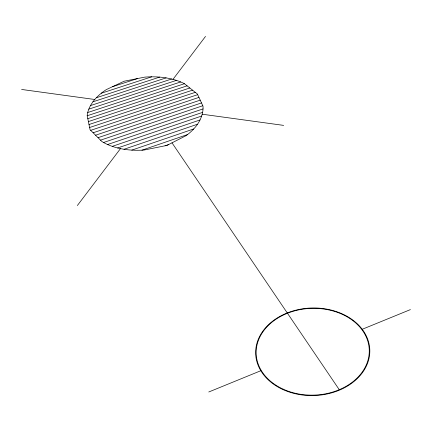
<?xml version="1.0" encoding="UTF-8"?>
<svg xmlns="http://www.w3.org/2000/svg" width="432" height="432" viewBox="0 0 432 432"><rect width="100%" height="100%" fill="white"/><g stroke="black" fill="none" stroke-linecap="round" stroke-linejoin="round"><path stroke-width="0.65" d="M77.355 205.54L120.485 148.619A59.103 32.967 -11 0 0 144.013 150.05L166.968 145.411L186.197 135.594A59.216 33.064 -11.3 0 0 198.985 121.889A72.603 40.316 -11.7 0 0 203.008 106.202L197.359 93.965L184.27 83.608A66.118 36.617 -11.6 0 0 166.234 77.917A58.471 32.222 -11.4 0 0 144.796 77.123L124.162 81.221L106.202 89.662A58.358 32.125 -11.1 0 0 92.869 101.893A65.794 36.342 -10.9 0 0 87.172 115.619L90.077 129.724L101.876 141.507A66.123 36.715 -10.8 0 0 120.469 148.619M172.967 79.364L205.508 36.423M208.78 391.986L260.815 370.726M362.243 329.281L410.4 309.609M141.961 150.169L187.58 134.541M165.051 145.8L168.583 144.585M117.655 147.965L200 119.966M124.022 149.272L197.532 124.216M131.809 150.115L193.714 128.963M107.573 144.531L202.603 112.379M112.239 146.362L201.625 116.046M100.532 140.168L202.792 105.737M103.55 142.506L203.024 108.929M95.575 135.216L200.216 100.148M98.042 137.684L201.496 102.929M89.618 127.499L195.296 92.335M90.698 130.345L197.683 94.662M93.128 132.77L198.941 97.394M88.398 121.576L189.81 87.988M89.008 124.524L192.542 90.153M87.718 112.531L180.679 81.95M87.205 115.765L184.405 83.716M87.799 118.66L187.099 85.844M90.515 105.575L171.601 79.018M88.814 109.139L176.423 80.384M101.309 93.215L151.702 76.82M96.347 97.751L159.656 77.107M92.934 101.812L166.104 77.895M112.558 86.675L137.538 78.565M21.6 89.456L94.77 99.49M202.181 114.215L283.64 125.388M172.006 142.835L339.26 389.691M283.133 389.14A56.576 43.389 -1.9 0 0 369.257 352.112A56.576 43.389 -1.9 0 0 285.763 313.956A56.576 43.389 -1.9 0 0 283.133 389.14M285.287 390.571A57.1 43.794 -1.9 0 0 369.803 350.001A57.1 43.794 -1.9 0 0 283.09 314.744A57.1 43.794 -1.9 0 0 285.287 390.571"/></g></svg>
